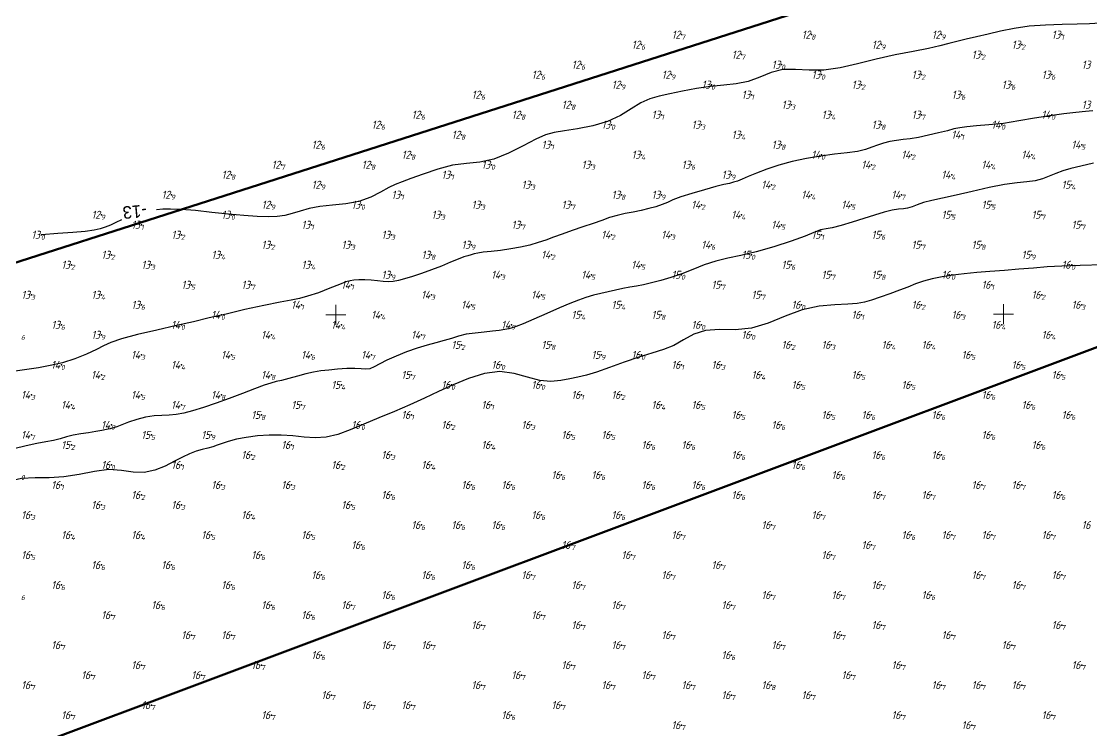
# Model space of a CAD drawing. Header units: feet. Extents: x 555402 to 556028, y 5031181 to 5031471.
# Drawn here: x 555505 to 555612, y 5031275.4 to 5031346.3 of the extents above; entities that cross this region are included whole.
import ezdxf
from ezdxf.enums import TextEntityAlignment as Align

# ---------------------------------------------------------------- set-up
doc = ezdxf.new("R2010")
doc.units = ezdxf.units.FT
doc.header["$LTSCALE"] = 5
doc.header["$MEASUREMENT"] = 0
doc.layers.add('_Р_СТ', color=8, linetype='CONTINUOUS', lineweight=9)
for name, color, linetype in [('DEPTHS_TEXT', 7, 'CONTINUOUS'), ('POINTS', 8, 'CONTINUOUS'), ('POINTS_CON', 150, 'CONTINUOUS'), ('POINTS_ICON', 5, 'CONTINUOUS'), ('надписи', 7, 'CONTINUOUS'), ('Р__ОН_Р__ОТ', 7, 'CONTINUOUS')]:
    doc.layers.add(name, color=color, linetype=linetype)
doc.styles.add('ISO', font='iso')
doc.styles.add('TMODELF', font='tmodelf')

msp = doc.modelspace()

# ---------------------------------------------------------------- linework, layer by layer
at = {"layer": '_Р_СТ', "linetype": 'Continuous', "flags": 128}
for points in [[(555536.45, 5031316), (555536.45, 5031318)], [(555603.17, 5031316.06), (555603.17, 5031318.06)], [(555535.45, 5031317), (555537.45, 5031317)], [(555602.17, 5031317.06), (555604.17, 5031317.06)]]:
    msp.add_lwpolyline(points, dxfattribs=at)
at = {"layer": 'POINTS', "linetype": 'Continuous'}
for p in [(555571, 5031345, 12.7), (555584, 5031345, 12.8), (555597, 5031345, 12.9), (555609, 5031345, 13.1), (555567, 5031344, 12.6), (555591, 5031344, 12.9), (555605, 5031344, 13.2), (555577, 5031343, 12.7), (555601, 5031343, 13.2), (555561, 5031342, 12.6), (555581, 5031342, 13), (555557, 5031341, 12.6), (555570, 5031341, 12.9), (555585, 5031341, 13), (555595, 5031341, 13.2), (555608, 5031341, 13.6), (555565, 5031340, 12.9), (555574, 5031340, 13), (555589, 5031340, 13.2), (555604, 5031340, 13.6), (555551, 5031339, 12.6), (555578, 5031339, 13.1), (555599, 5031339, 13.6), (555560, 5031338, 12.8), (555582, 5031338, 13.3), (555545, 5031337, 12.6), (555555, 5031337, 12.8), (555569, 5031337, 13.1), (555586, 5031337, 13.4), (555595, 5031337, 13.7), (555608, 5031337, 14), (555541, 5031336, 12.6), (555564, 5031336, 13), (555573, 5031336, 13.3), (555591, 5031336, 13.8), (555603, 5031336, 14), (555535, 5031334, 12.6), (555549, 5031335, 12.8), (555558, 5031334, 13.1), (555577, 5031335, 13.4), (555581, 5031334, 13.8), (555599, 5031335, 14.1), (555611, 5031334, 14.5), (555544, 5031333, 12.8), (555567, 5031333, 13.4), (555585, 5031333, 14), (555594, 5031333, 14.2), (555606, 5031333, 14.4), (555531, 5031332, 12.7), (555540, 5031332, 12.8), (555552, 5031332, 13), (555562, 5031332, 13.3), (555572, 5031332, 13.6), (555590, 5031332, 14.2), (555602, 5031332, 14.4), (555526, 5031331, 12.8), (555548, 5031331, 13.1), (555576, 5031331, 13.9), (555598, 5031331, 14.4), (555535, 5031330, 12.9), (555556, 5031330, 13.3), (555580, 5031330, 14.2), (555610, 5031330, 15.4), (555520, 5031329, 12.9), (555543, 5031329, 13.1), (555565, 5031329, 13.8), (555569, 5031329, 13.9), (555584, 5031329, 14.4), (555593, 5031329, 14.7), (555530, 5031328, 12.9), (555539, 5031328, 13), (555551, 5031328, 13.3), (555560, 5031328, 13.7), (555573, 5031328, 14.2), (555588, 5031328, 14.5), (555602, 5031328, 15.5), (555513, 5031327, 12.9), (555526, 5031327, 13), (555547, 5031327, 13.3), (555577, 5031327, 14.4), (555598, 5031327, 15.5), (555607, 5031327, 15.7), (555517, 5031326, 13.1), (555534, 5031326, 13.1), (555555, 5031326, 13.7), (555581, 5031326, 14.5), (555611, 5031326, 15.7), (555507, 5031325, 13), (555521, 5031325, 13.2), (555542, 5031325, 13.3), (555564, 5031325, 14.2), (555570, 5031325, 14.3), (555585, 5031325, 15.1), (555591, 5031325, 15.6), (555530, 5031324, 13.2), (555538, 5031324, 13.3), (555550, 5031324, 13.9), (555574, 5031324, 14.6), (555595, 5031324, 15.7), (555601, 5031324, 15.8), (555514, 5031323, 13.2), (555525, 5031323, 13.4), (555546, 5031323, 13.8), (555558, 5031323, 14.2), (555578, 5031323, 15), (555606, 5031323, 15.9), (555510, 5031322, 13.2), (555518, 5031322, 13.3), (555534, 5031322, 13.4), (555567, 5031322, 14.5), (555582, 5031322, 15.6), (555610, 5031322, 16), (555542, 5031321, 13.9), (555553, 5031321, 14.3), (555562, 5031321, 14.5), (555571, 5031321, 15), (555586, 5031321, 15.7), (555591, 5031321, 15.8), (555598, 5031321, 16), (555506, 5031319, 13.3), (555513, 5031319, 13.4), (555522, 5031320, 13.5), (555528, 5031320, 13.7), (555538, 5031320, 14.1), (555546, 5031319, 14.3), (555557, 5031319, 14.5), (555575, 5031320, 15.7), (555579, 5031319, 15.7), (555602, 5031320, 16.1), (555607, 5031319, 16.2), (555517, 5031318, 13.6), (555533, 5031318, 14.1), (555550, 5031318, 14.5), (555565, 5031318, 15.4), (555583, 5031318, 16), (555595, 5031318, 16.2), (555611, 5031318, 16.3), (555525, 5031317, 14), (555541, 5031317, 14.4), (555561, 5031317, 15.4), (555569, 5031317, 15.8), (555589, 5031317, 16.1), (555599, 5031317, 16.3), (555509, 5031316, 13.6), (555521, 5031316, 14), (555537, 5031316, 14.4), (555554, 5031316, 14.9), (555573, 5031316, 16), (555603, 5031316, 16.4), (555513, 5031315, 13.9), (555530, 5031315, 14.4), (555545, 5031315, 14.7), (555578, 5031315, 16), (555608, 5031315, 16.4), (555549, 5031314, 15.2), (555558, 5031314, 15.8), (555582, 5031314, 16.2), (555586, 5031314, 16.3), (555592, 5031314, 16.4), (555596, 5031314, 16.4), (555517, 5031313, 14.3), (555526, 5031313, 14.5), (555534, 5031313, 14.6), (555540, 5031313, 14.7), (555563, 5031313, 15.9), (555567, 5031313, 16), (555600, 5031313, 16.5), (555509, 5031312, 14), (555521, 5031312, 14.4), (555553, 5031312, 16), (555571, 5031312, 16.1), (555575, 5031312, 16.3), (555605, 5031312, 16.5), (555513, 5031311, 14.2), (555530, 5031311, 14.8), (555544, 5031311, 15.7), (555579, 5031311, 16.4), (555589, 5031311, 16.5), (555609, 5031311, 16.5), (555537, 5031310, 15.4), (555548, 5031310, 16), (555557, 5031310, 16), (555583, 5031310, 16.5), (555594, 5031310, 16.5), (555506, 5031309, 14.3), (555517, 5031309, 14.5), (555525, 5031309, 14.8), (555561, 5031309, 16.1), (555565, 5031309, 16.2), (555602, 5031309, 16.6), (555510, 5031308, 14.4), (555521, 5031308, 14.7), (555533, 5031308, 15.7), (555552, 5031308, 16.1), (555569, 5031308, 16.4), (555573, 5031308, 16.5), (555606, 5031308, 16.6), (555529, 5031307, 15.8), (555544, 5031307, 16.1), (555577, 5031307, 16.5), (555586, 5031307, 16.5), (555590, 5031307, 16.6), (555597, 5031307, 16.6), (555610, 5031307, 16.6), (555514, 5031306, 14.9), (555539, 5031306, 16), (555548, 5031306, 16.2), (555556, 5031306, 16.3), (555581, 5031306, 16.6), (555506, 5031305, 14.7), (555510, 5031304, 15.2), (555518, 5031305, 15.5), (555524, 5031305, 15.9), (555532, 5031304, 16.1), (555552, 5031304, 16.4), (555560, 5031305, 16.5), (555564, 5031305, 16.5), (555568, 5031304, 16.6), (555572, 5031304, 16.6), (555602, 5031305, 16.6), (555607, 5031304, 16.6), (555528, 5031303, 16.2), (555542, 5031303, 16.3), (555577, 5031303, 16.6), (555591, 5031303, 16.6), (555597, 5031303, 16.6), (555514, 5031302, 16), (555521, 5031302, 16.1), (555537, 5031302, 16.2), (555546, 5031302, 16.4), (555583, 5031302, 16.6), (555559, 5031301, 16.6), (555563, 5031301, 16.6), (555587, 5031301, 16.6), (555509, 5031300, 16.1), (555525, 5031300, 16.3), (555532, 5031300, 16.3), (555550, 5031300, 16.6), (555554, 5031300, 16.6), (555568, 5031300, 16.6), (555573, 5031300, 16.6), (555601, 5031300, 16.7), (555605, 5031300, 16.7), (555517, 5031299, 16.2), (555542, 5031299, 16.6), (555577, 5031299, 16.6), (555591, 5031299, 16.7), (555596, 5031299, 16.7), (555609, 5031299, 16.6), (555513, 5031298, 16.3), (555521, 5031298, 16.3), (555538, 5031298, 16.5), (555506, 5031297, 16.3), (555528, 5031297, 16.4), (555557, 5031297, 16.6), (555565, 5031297, 16.6), (555585, 5031297, 16.7), (555545, 5031296, 16.6), (555549, 5031296, 16.6), (555553, 5031296, 16.6), (555580, 5031296, 16.7), (555510, 5031295, 16.4), (555517, 5031295, 16.4), (555524, 5031295, 16.5), (555534, 5031295, 16.5), (555571, 5031295, 16.7), (555594, 5031295, 16.6), (555598, 5031295, 16.7), (555602, 5031295, 16.7), (555608, 5031295, 16.7), (555539, 5031294, 16.6), (555560, 5031294, 16.7), (555590, 5031294, 16.7), (555506, 5031293, 16.5), (555529, 5031293, 16.6), (555566, 5031293, 16.7), (555586, 5031293, 16.7), (555513, 5031292, 16.6), (555520, 5031292, 16.6), (555550, 5031292, 16.6), (555575, 5031292, 16.7), (555535, 5031291, 16.6), (555546, 5031291, 16.6), (555556, 5031291, 16.7), (555570, 5031291, 16.7), (555601, 5031291, 16.7), (555609, 5031291, 16.7), (555509, 5031290, 16.6), (555526, 5031290, 16.6), (555561, 5031290, 16.7), (555591, 5031290, 16.7), (555605, 5031290, 16.7), (555519, 5031288, 16.6), (555530, 5031288, 16.6), (555538, 5031288, 16.7), (555542, 5031289, 16.6), (555565, 5031288, 16.7), (555576, 5031288, 16.7), (555580, 5031289, 16.7), (555587, 5031289, 16.7), (555596, 5031289, 16.6), (555514, 5031287, 16.7), (555534, 5031287, 16.6), (555557, 5031287, 16.7), (555551, 5031286, 16.7), (555561, 5031286, 16.7), (555591, 5031286, 16.7), (555609, 5031286, 16.7), (555522, 5031285, 16.7), (555526, 5031285, 16.7), (555570, 5031285, 16.7), (555587, 5031285, 16.7), (555598, 5031285, 16.7), (555509, 5031284, 16.7), (555542, 5031284, 16.7), (555546, 5031284, 16.7), (555565, 5031284, 16.7), (555581, 5031284, 16.7), (555604, 5031284, 16.7), (555535, 5031283, 16.6), (555576, 5031283, 16.6), (555517, 5031282, 16.7), (555529, 5031282, 16.7), (555560, 5031282, 16.7), (555593, 5031282, 16.7), (555611, 5031282, 16.7), (555512, 5031281, 16.7), (555523, 5031281, 16.7), (555555, 5031281, 16.7), (555568, 5031281, 16.7), (555588, 5031281, 16.7), (555506, 5031280, 16.7), (555551, 5031280, 16.7), (555564, 5031280, 16.7), (555572, 5031280, 16.7), (555580, 5031280, 16.8), (555597, 5031280, 16.7), (555601, 5031280, 16.7), (555605, 5031280, 16.7), (555536, 5031279, 16.7), (555576, 5031279, 16.7), (555584, 5031279, 16.7), (555518, 5031278, 16.7), (555540, 5031278, 16.7), (555544, 5031278, 16.7), (555559, 5031278, 16.7), (555510, 5031277, 16.7), (555530, 5031277, 16.7), (555554, 5031277, 16.6), (555593, 5031277, 16.7), (555608, 5031277, 16.7), (555571, 5031276, 16.7), (555600, 5031276, 16.7)]:
    msp.add_point(p, dxfattribs=at)
at = {"layer": 'POINTS_CON', "linetype": 'Continuous', "flags": 128}
for points in [[(555612.84, 5031346.14), (555611.78, 5031346.09), (555610.54, 5031346.04), (555609.04, 5031346.01), (555607.39, 5031345.95), (555605.75, 5031345.83), (555604.25, 5031345.62), (555602.88, 5031345.34), (555601.64, 5031345.06), (555600.49, 5031344.79), (555599.45, 5031344.56), (555598.53, 5031344.33), (555597.7, 5031344.11), (555596.81, 5031343.87), (555595.67, 5031343.61), (555594.14, 5031343.31), (555592.34, 5031342.97), (555590.44, 5031342.56), (555588.6, 5031342.09), (555586.85, 5031341.68), (555585.22, 5031341.44), (555583.74, 5031341.45), (555582.38, 5031341.53), (555581.13, 5031341.5), (555579.95, 5031341.2), (555578.81, 5031340.75), (555577.67, 5031340.33), (555576.47, 5031340.09), (555575.21, 5031339.96), (555573.88, 5031339.83), (555572.48, 5031339.62), (555571.09, 5031339.35), (555569.83, 5031339.08), (555568.76, 5031338.85), (555567.82, 5031338.57), (555566.92, 5031338.17), (555565.96, 5031337.58), (555564.88, 5031336.91), (555563.61, 5031336.31), (555562.13, 5031335.87), (555560.61, 5031335.58), (555559.28, 5031335.39), (555558.27, 5031335.22), (555557.41, 5031334.98), (555556.44, 5031334.56), (555555.18, 5031333.89), (555553.71, 5031333.15), (555552.22, 5031332.56), (555550.84, 5031332.26), (555549.5, 5031332.13), (555548.11, 5031331.94), (555546.62, 5031331.56), (555545.17, 5031331.07), (555543.94, 5031330.61), (555543.06, 5031330.29), (555542.38, 5031330.04), (555541.72, 5031329.72), (555540.91, 5031329.26), (555539.92, 5031328.76), (555538.75, 5031328.33), (555537.44, 5031328.09), (555536.09, 5031327.96), (555534.83, 5031327.83), (555533.77, 5031327.62), (555532.87, 5031327.36), (555532.08, 5031327.11), (555531.35, 5031326.93), (555530.57, 5031326.81), (555529.67, 5031326.78), (555528.56, 5031326.81), (555527.24, 5031326.91), (555525.72, 5031327.06), (555524.05, 5031327.23), (555522.4, 5031327.41), (555520.97, 5031327.53), (555519.91, 5031327.57), (555519.13, 5031327.55), (555518.5, 5031327.5)], [(555515, 5031326.5), (555514.45, 5031326.23), (555513.91, 5031325.97), (555513.39, 5031325.75), (555512.88, 5031325.58), (555512.27, 5031325.45), (555511.39, 5031325.33), (555510.15, 5031325.22), (555508.64, 5031325.11), (555507, 5031325)], [(555613.15, 5031321.99), (555610.85, 5031321.94), (555609.02, 5031321.87), (555607.54, 5031321.78), (555606.17, 5031321.67), (555604.73, 5031321.56), (555603.27, 5031321.44), (555601.83, 5031321.33), (555600.5, 5031321.22), (555599.26, 5031321.1), (555598.11, 5031320.96), (555597.04, 5031320.78), (555596.05, 5031320.58), (555595.17, 5031320.35), (555594.37, 5031320.08), (555593.61, 5031319.78), (555592.78, 5031319.46), (555591.83, 5031319.1), (555590.86, 5031318.76), (555589.99, 5031318.47), (555589.27, 5031318.27), (555588.54, 5031318.13), (555587.61, 5031318.06), (555586.31, 5031318), (555584.74, 5031317.85), (555583.04, 5031317.5), (555581.35, 5031316.88), (555579.67, 5031316.18), (555578, 5031315.67), (555576.35, 5031315.51), (555574.78, 5031315.53), (555573.39, 5031315.44), (555572.22, 5031315.07), (555571.2, 5031314.51), (555570.22, 5031313.94), (555569.18, 5031313.52), (555568.02, 5031313.17), (555566.72, 5031312.78), (555565.27, 5031312.28), (555563.8, 5031311.74), (555562.5, 5031311.28), (555561.48, 5031310.97), (555560.64, 5031310.77), (555559.83, 5031310.61), (555558.94, 5031310.44), (555557.94, 5031310.35), (555556.83, 5031310.44), (555555.61, 5031310.77), (555554.28, 5031311.15), (555552.83, 5031311.33), (555551.29, 5031311.14), (555549.71, 5031310.64), (555548.17, 5031310), (555546.71, 5031309.33), (555545.29, 5031308.67), (555543.83, 5031308), (555542.29, 5031307.34), (555540.73, 5031306.69), (555539.23, 5031306.07), (555537.87, 5031305.5), (555536.63, 5031305.04), (555535.48, 5031304.77), (555534.37, 5031304.7), (555533.27, 5031304.78), (555532.15, 5031304.9), (555530.97, 5031304.97), (555529.78, 5031304.96), (555528.6, 5031304.89), (555527.49, 5031304.75), (555526.5, 5031304.56), (555525.68, 5031304.35), (555525.07, 5031304.15), (555524.59, 5031303.96), (555524.14, 5031303.81), (555523.63, 5031303.68), (555523.07, 5031303.55), (555522.46, 5031303.38), (555521.81, 5031303.12), (555521.11, 5031302.79), (555520.3, 5031302.37), (555519.37, 5031301.88), (555518.35, 5031301.46), (555517.27, 5031301.23), (555516.18, 5031301.28), (555515.02, 5031301.45), (555513.73, 5031301.53), (555512.3, 5031301.35), (555510.77, 5031301.05), (555509.24, 5031300.8), (555507.78, 5031300.72), (555506.38, 5031300.72), (555505.02, 5031300.63), (555503.69, 5031300.34)]]:
    msp.add_lwpolyline(points, dxfattribs=at)
at = {"layer": 'POINTS_CON', "linetype": 'Continuous'}
msp.add_lwpolyline([(555612.11, 5031337.39), (555611.39, 5031337.31), (555610.42, 5031337.21), (555609.2, 5031337.08), (555607.81, 5031336.89), (555606.28, 5031336.64), (555604.71, 5031336.37), (555603.17, 5031336.13), (555601.73, 5031335.97), (555600.49, 5031335.87), (555599.5, 5031335.78), (555598.8, 5031335.69), (555598.22, 5031335.57), (555597.57, 5031335.4), (555596.68, 5031335.18), (555595.67, 5031334.94), (555594.68, 5031334.73), (555593.85, 5031334.6), (555593.14, 5031334.52), (555592.48, 5031334.43), (555591.83, 5031334.31), (555591.19, 5031334.15), (555590.58, 5031333.96), (555590.01, 5031333.74), (555589.38, 5031333.52), (555588.58, 5031333.33), (555587.54, 5031333.19), (555586.29, 5031333.05), (555584.92, 5031332.87), (555583.48, 5031332.63), (555582.06, 5031332.31), (555580.72, 5031331.94), (555579.52, 5031331.54), (555578.5, 5031331.15), (555577.67, 5031330.81), (555577.06, 5031330.56), (555576.59, 5031330.37), (555576.19, 5031330.24), (555575.78, 5031330.14), (555575.23, 5031330.01), (555574.42, 5031329.81), (555573.3, 5031329.5), (555572.04, 5031329.14), (555570.93, 5031328.78), (555570.14, 5031328.48), (555569.58, 5031328.23), (555569.06, 5031328.01), (555568.44, 5031327.8), (555567.73, 5031327.61), (555566.96, 5031327.43), (555566.16, 5031327.27), (555565.35, 5031327.11), (555564.57, 5031326.93), (555563.81, 5031326.71), (555563.03, 5031326.44), (555562.15, 5031326.13), (555561.14, 5031325.78), (555560.07, 5031325.42), (555559.07, 5031325.07), (555558.21, 5031324.75), (555557.44, 5031324.47), (555556.67, 5031324.22), (555555.82, 5031323.97), (555554.91, 5031323.76), (555553.93, 5031323.58), (555552.91, 5031323.44), (555551.95, 5031323.34), (555551.17, 5031323.25), (555550.62, 5031323.17), (555550.25, 5031323.08), (555549.96, 5031323), (555549.64, 5031322.91), (555549.23, 5031322.78), (555548.67, 5031322.57), (555547.9, 5031322.25), (555546.99, 5031321.87), (555546, 5031321.48), (555545.01, 5031321.13), (555544.09, 5031320.83), (555543.3, 5031320.6), (555542.69, 5031320.43), (555542.18, 5031320.33), (555541.7, 5031320.3), (555541.17, 5031320.33), (555540.59, 5031320.39), (555539.97, 5031320.45), (555539.33, 5031320.48), (555538.74, 5031320.49), (555538.24, 5031320.46), (555537.86, 5031320.41), (555537.44, 5031320.28), (555536.81, 5031320.04), (555535.83, 5031319.65), (555534.69, 5031319.21), (555533.62, 5031318.85), (555532.79, 5031318.62), (555531.97, 5031318.46), (555530.86, 5031318.26), (555529.25, 5031317.93), (555527.35, 5031317.52), (555525.46, 5031317.08), (555523.78, 5031316.69), (555522.2, 5031316.31), (555520.5, 5031315.92), (555518.56, 5031315.48), (555516.61, 5031315.03), (555515, 5031314.61), (555513.94, 5031314.25), (555513.22, 5031313.91), (555512.5, 5031313.53), (555511.52, 5031313.08), (555510.34, 5031312.61), (555509.1, 5031312.21), (555507.88, 5031311.92), (555506.71, 5031311.71), (555505.55, 5031311.55), (555504.37, 5031311.37)], dxfattribs=at)
at = {"layer": 'POINTS_ICON', "linetype": 'Continuous', "flags": 128}
msp.add_lwpolyline([(555612.17, 5031332.17), (555610.9, 5031331.87), (555609.9, 5031331.61), (555609.1, 5031331.38), (555608.42, 5031331.13), (555607.75, 5031330.86), (555607.07, 5031330.6), (555606.34, 5031330.4), (555605.53, 5031330.29), (555604.54, 5031330.19), (555603.29, 5031330.02), (555601.74, 5031329.72), (555600.05, 5031329.34), (555598.45, 5031328.97), (555597.1, 5031328.67), (555596.02, 5031328.44), (555595.18, 5031328.22), (555594.54, 5031328), (555594.04, 5031327.79), (555593.6, 5031327.65), (555593.17, 5031327.59), (555592.67, 5031327.56), (555592.05, 5031327.47), (555591.25, 5031327.26), (555590.3, 5031326.97), (555589.21, 5031326.62), (555588.05, 5031326.26), (555586.94, 5031325.94), (555586.04, 5031325.7), (555585.45, 5031325.58), (555585.1, 5031325.53), (555584.88, 5031325.49), (555584.65, 5031325.4), (555584.22, 5031325.21), (555583.37, 5031324.87), (555581.95, 5031324.37), (555580.21, 5031323.8), (555578.45, 5031323.29), (555576.92, 5031322.93), (555575.61, 5031322.65), (555574.41, 5031322.36), (555573.26, 5031321.98), (555572.13, 5031321.54), (555571.02, 5031321.1), (555569.94, 5031320.73), (555568.91, 5031320.42), (555567.99, 5031320.18), (555567.21, 5031320.01), (555566.51, 5031319.87), (555565.83, 5031319.75), (555565.13, 5031319.62), (555564.41, 5031319.48), (555563.67, 5031319.31), (555562.93, 5031319.14), (555562.19, 5031318.95), (555561.44, 5031318.72), (555560.69, 5031318.46), (555559.84, 5031318.12), (555558.8, 5031317.69), (555557.53, 5031317.14), (555556.23, 5031316.57), (555555.15, 5031316.11), (555554.47, 5031315.83), (555554.06, 5031315.69), (555553.74, 5031315.61), (555553.32, 5031315.53), (555552.78, 5031315.44), (555552.09, 5031315.35), (555551.25, 5031315.27), (555550.35, 5031315.18), (555549.48, 5031315.05), (555548.71, 5031314.87), (555548, 5031314.65), (555547.26, 5031314.42), (555546.45, 5031314.2), (555545.56, 5031313.96), (555544.57, 5031313.67), (555543.51, 5031313.3), (555542.46, 5031312.88), (555541.54, 5031312.46), (555540.83, 5031312.09), (555540.28, 5031311.79), (555539.83, 5031311.61), (555539.42, 5031311.56), (555538.96, 5031311.59), (555538.35, 5031311.62), (555537.54, 5031311.62), (555536.62, 5031311.56), (555535.73, 5031311.48), (555534.94, 5031311.39), (555534.21, 5031311.26), (555533.45, 5031311.09), (555532.6, 5031310.88), (555531.75, 5031310.65), (555531.02, 5031310.45), (555530.46, 5031310.32), (555529.95, 5031310.18), (555529.28, 5031309.96), (555528.31, 5031309.6), (555527.11, 5031309.14), (555525.79, 5031308.64), (555524.46, 5031308.17), (555523.21, 5031307.75), (555522.11, 5031307.41), (555521.23, 5031307.18), (555520.49, 5031307.03), (555519.79, 5031306.96), (555519.06, 5031306.93), (555518.27, 5031306.9), (555517.42, 5031306.78), (555516.55, 5031306.55), (555515.72, 5031306.26), (555515.03, 5031305.99), (555514.55, 5031305.81), (555514.2, 5031305.7), (555513.89, 5031305.62), (555513.51, 5031305.53), (555513.04, 5031305.43), (555512.44, 5031305.33), (555511.72, 5031305.22), (555510.93, 5031305.1), (555510.18, 5031304.96), (555509.51, 5031304.79), (555508.89, 5031304.61), (555508.23, 5031304.45), (555507.46, 5031304.3), (555506.55, 5031304.14), (555505.47, 5031303.92), (555504.24, 5031303.62)], dxfattribs=at)
at = {"layer": 'надписи', "color": 1, "linetype": 'Continuous', "lineweight": 100, "flags": 128}
msp.add_lwpolyline([(555696.24, 5031345.15), (555413.74, 5031239.29), (555417.7, 5031197.3), (555648.1, 5031255.5), (555724.08, 5031270.84), (555696.24, 5031345.15)], dxfattribs=at)
at = {"layer": 'Р__ОН_Р__ОТ', "color": 96, "linetype": 'Continuous', "lineweight": 50, "flags": 128}
msp.add_lwpolyline([(555417.7, 5031197.3), (555647.7, 5031255.4), (555995.5, 5031325.7), (556001.9, 5031346.7), (555967.5, 5031457.8), (555918.6, 5031446.9), (555891.9, 5031446.3), (555408.8, 5031291.6), (555417.7, 5031197.3)], close=True, dxfattribs=at)

# ---------------------------------------------------------------- texts
at = {"layer": 'DEPTHS_TEXT', "linetype": 'Continuous', "style": 'ISO', "oblique": 15}
for s, p in [('12', (555570.87, 5031345)), ('12', (555583.87, 5031345)), ('12', (555596.87, 5031345)), ('13', (555608.87, 5031345)), ('12', (555566.87, 5031344)), ('12', (555590.87, 5031344)), ('13', (555604.87, 5031344)), ('12', (555576.87, 5031343)), ('13', (555600.87, 5031343)), ('12', (555560.87, 5031342)), ('13', (555580.87, 5031342)), ('13', (555611.87, 5031342)), ('12', (555556.87, 5031341)), ('12', (555564.87, 5031340)), ('12', (555569.87, 5031341)), ('13', (555573.87, 5031340)), ('13', (555584.87, 5031341)), ('13', (555588.87, 5031340)), ('13', (555594.87, 5031341)), ('13', (555603.87, 5031340)), ('13', (555607.87, 5031341)), ('12', (555550.87, 5031339)), ('13', (555577.87, 5031339)), ('13', (555598.87, 5031339)), ('12', (555559.87, 5031338)), ('13', (555581.87, 5031338)), ('13', (555611.87, 5031338)), ('12', (555544.87, 5031337)), ('12', (555554.87, 5031337)), ('13', (555568.87, 5031337)), ('13', (555585.87, 5031337)), ('13', (555594.87, 5031337)), ('14', (555607.87, 5031337)), ('12', (555540.87, 5031336)), ('13', (555563.87, 5031336)), ('13', (555572.87, 5031336)), ('13', (555590.87, 5031336)), ('14', (555602.87, 5031336)), ('12', (555548.87, 5031335)), ('13', (555576.87, 5031335)), ('14', (555598.87, 5031335)), ('12', (555534.87, 5031334)), ('13', (555557.87, 5031334)), ('13', (555580.87, 5031334)), ('14', (555610.87, 5031334)), ('12', (555543.87, 5031333)), ('13', (555566.87, 5031333)), ('14', (555584.87, 5031333)), ('14', (555593.87, 5031333)), ('14', (555605.87, 5031333)), ('12', (555530.87, 5031332)), ('12', (555539.87, 5031332)), ('13', (555551.87, 5031332)), ('13', (555561.87, 5031332)), ('13', (555571.87, 5031332)), ('14', (555589.87, 5031332)), ('14', (555601.87, 5031332)), ('12', (555525.87, 5031331)), ('13', (555547.87, 5031331)), ('13', (555575.87, 5031331)), ('14', (555597.87, 5031331)), ('12', (555534.87, 5031330)), ('13', (555555.87, 5031330)), ('14', (555579.87, 5031330)), ('15', (555609.87, 5031330)), ('12', (555519.87, 5031329)), ('13', (555542.87, 5031329)), ('13', (555564.87, 5031329)), ('13', (555568.87, 5031329)), ('14', (555583.87, 5031329)), ('14', (555592.87, 5031329)), ('12', (555529.87, 5031328)), ('13', (555538.87, 5031328)), ('13', (555550.87, 5031328)), ('13', (555559.87, 5031328)), ('14', (555572.87, 5031328)), ('14', (555587.87, 5031328)), ('15', (555601.87, 5031328)), ('12', (555512.87, 5031327)), ('13', (555525.87, 5031327)), ('13', (555546.87, 5031327)), ('14', (555576.87, 5031327)), ('15', (555597.87, 5031327)), ('15', (555606.87, 5031327)), ('13', (555506.87, 5031325)), ('13', (555516.87, 5031326)), ('13', (555520.87, 5031325)), ('13', (555533.87, 5031326)), ('13', (555541.87, 5031325)), ('13', (555554.87, 5031326)), ('14', (555563.87, 5031325)), ('14', (555569.87, 5031325)), ('14', (555580.87, 5031326)), ('15', (555584.87, 5031325)), ('15', (555590.87, 5031325)), ('15', (555610.87, 5031326)), ('13', (555529.87, 5031324)), ('13', (555537.87, 5031324)), ('13', (555549.87, 5031324)), ('14', (555573.87, 5031324)), ('15', (555594.87, 5031324)), ('15', (555600.87, 5031324)), ('13', (555513.87, 5031323)), ('13', (555524.87, 5031323)), ('13', (555545.87, 5031323)), ('14', (555557.87, 5031323)), ('15', (555577.87, 5031323)), ('15', (555605.87, 5031323)), ('13', (555509.87, 5031322)), ('13', (555517.87, 5031322)), ('13', (555533.87, 5031322)), ('14', (555566.87, 5031322)), ('15', (555581.87, 5031322)), ('16', (555609.87, 5031322)), ('13', (555541.87, 5031321)), ('14', (555552.87, 5031321)), ('14', (555561.87, 5031321)), ('15', (555570.87, 5031321)), ('15', (555585.87, 5031321)), ('15', (555590.87, 5031321)), ('16', (555597.87, 5031321)), ('13', (555521.87, 5031320)), ('13', (555527.87, 5031320)), ('14', (555537.87, 5031320)), ('15', (555574.87, 5031320)), ('16', (555601.87, 5031320)), ('13', (555505.87, 5031319)), ('13', (555512.87, 5031319)), ('14', (555545.87, 5031319)), ('14', (555556.87, 5031319)), ('15', (555578.87, 5031319)), ('16', (555606.87, 5031319)), ('13', (555516.87, 5031318)), ('14', (555532.87, 5031318)), ('14', (555549.87, 5031318)), ('15', (555564.87, 5031318)), ('16', (555582.87, 5031318)), ('16', (555594.87, 5031318)), ('16', (555610.87, 5031318)), ('14', (555524.87, 5031317)), ('14', (555540.87, 5031317)), ('15', (555560.87, 5031317)), ('15', (555568.87, 5031317)), ('16', (555588.87, 5031317)), ('16', (555598.87, 5031317)), ('13', (555508.87, 5031316)), ('14', (555520.87, 5031316)), ('14', (555536.87, 5031316)), ('14', (555553.87, 5031316)), ('16', (555572.87, 5031316)), ('16', (555602.87, 5031316)), ('13', (555512.87, 5031315)), ('14', (555529.87, 5031315)), ('14', (555544.87, 5031315)), ('16', (555577.87, 5031315)), ('16', (555607.87, 5031315)), ('15', (555548.87, 5031314)), ('15', (555557.87, 5031314)), ('16', (555581.87, 5031314)), ('16', (555585.87, 5031314)), ('16', (555591.87, 5031314)), ('16', (555595.87, 5031314)), ('14', (555516.87, 5031313)), ('14', (555525.87, 5031313)), ('14', (555533.87, 5031313)), ('14', (555539.87, 5031313)), ('15', (555562.87, 5031313)), ('16', (555566.87, 5031313)), ('16', (555599.87, 5031313)), ('14', (555508.87, 5031312)), ('14', (555520.87, 5031312)), ('16', (555552.87, 5031312)), ('16', (555570.87, 5031312)), ('16', (555574.87, 5031312)), ('16', (555604.87, 5031312)), ('14', (555512.87, 5031311)), ('14', (555529.87, 5031311)), ('15', (555543.87, 5031311)), ('16', (555578.87, 5031311)), ('16', (555588.87, 5031311)), ('16', (555608.87, 5031311)), ('14', (555505.87, 5031309)), ('14', (555516.87, 5031309)), ('14', (555524.87, 5031309)), ('15', (555536.87, 5031310)), ('16', (555547.87, 5031310)), ('16', (555556.87, 5031310)), ('16', (555560.87, 5031309)), ('16', (555564.87, 5031309)), ('16', (555582.87, 5031310)), ('16', (555593.87, 5031310)), ('16', (555601.87, 5031309)), ('14', (555509.87, 5031308)), ('14', (555520.87, 5031308)), ('15', (555532.87, 5031308)), ('16', (555551.87, 5031308)), ('16', (555568.87, 5031308)), ('16', (555572.87, 5031308)), ('16', (555605.87, 5031308)), ('15', (555528.87, 5031307)), ('16', (555543.87, 5031307)), ('16', (555576.87, 5031307)), ('16', (555585.87, 5031307)), ('16', (555589.87, 5031307)), ('16', (555596.87, 5031307)), ('16', (555609.87, 5031307)), ('14', (555513.87, 5031306)), ('16', (555538.87, 5031306)), ('16', (555547.87, 5031306)), ('16', (555555.87, 5031306)), ('16', (555580.87, 5031306)), ('14', (555505.87, 5031305)), ('15', (555517.87, 5031305)), ('15', (555523.87, 5031305)), ('16', (555559.87, 5031305)), ('16', (555563.87, 5031305)), ('16', (555601.87, 5031305)), ('15', (555509.87, 5031304)), ('16', (555531.87, 5031304)), ('16', (555551.87, 5031304)), ('16', (555567.87, 5031304)), ('16', (555571.87, 5031304)), ('16', (555606.87, 5031304)), ('16', (555527.87, 5031303)), ('16', (555541.87, 5031303)), ('16', (555576.87, 5031303)), ('16', (555590.87, 5031303)), ('16', (555596.87, 5031303)), ('16', (555513.87, 5031302)), ('16', (555520.87, 5031302)), ('16', (555536.87, 5031302)), ('16', (555545.87, 5031302)), ('16', (555582.87, 5031302)), ('16', (555558.87, 5031301)), ('16', (555562.87, 5031301)), ('16', (555586.87, 5031301)), ('16', (555508.87, 5031300)), ('16', (555524.87, 5031300)), ('16', (555531.87, 5031300)), ('16', (555549.87, 5031300)), ('16', (555553.87, 5031300)), ('16', (555567.87, 5031300)), ('16', (555572.87, 5031300)), ('16', (555600.87, 5031300)), ('16', (555604.87, 5031300)), ('16', (555516.87, 5031299)), ('16', (555541.87, 5031299)), ('16', (555576.87, 5031299)), ('16', (555590.87, 5031299)), ('16', (555595.87, 5031299)), ('16', (555608.87, 5031299)), ('16', (555512.87, 5031298)), ('16', (555520.87, 5031298)), ('16', (555537.87, 5031298)), ('16', (555505.87, 5031297)), ('16', (555527.87, 5031297)), ('16', (555556.87, 5031297)), ('16', (555564.87, 5031297)), ('16', (555584.87, 5031297)), ('16', (555544.87, 5031296)), ('16', (555548.87, 5031296)), ('16', (555552.87, 5031296)), ('16', (555579.87, 5031296)), ('16', (555611.87, 5031296)), ('16', (555509.87, 5031295)), ('16', (555516.87, 5031295)), ('16', (555523.87, 5031295)), ('16', (555533.87, 5031295)), ('16', (555538.87, 5031294)), ('16', (555559.87, 5031294)), ('16', (555570.87, 5031295)), ('16', (555589.87, 5031294)), ('16', (555593.87, 5031295)), ('16', (555597.87, 5031295)), ('16', (555601.87, 5031295)), ('16', (555607.87, 5031295)), ('16', (555505.87, 5031293)), ('16', (555528.87, 5031293)), ('16', (555565.87, 5031293)), ('16', (555585.87, 5031293)), ('16', (555512.87, 5031292)), ('16', (555519.87, 5031292)), ('16', (555549.87, 5031292)), ('16', (555574.87, 5031292)), ('16', (555534.87, 5031291)), ('16', (555545.87, 5031291)), ('16', (555555.87, 5031291)), ('16', (555569.87, 5031291)), ('16', (555600.87, 5031291)), ('16', (555608.87, 5031291)), ('16', (555508.87, 5031290)), ('16', (555525.87, 5031290)), ('16', (555560.87, 5031290)), ('16', (555590.87, 5031290)), ('16', (555604.87, 5031290)), ('16', (555541.87, 5031289)), ('16', (555579.87, 5031289)), ('16', (555586.87, 5031289)), ('16', (555595.87, 5031289)), ('16', (555518.87, 5031288)), ('16', (555529.87, 5031288)), ('16', (555537.87, 5031288)), ('16', (555564.87, 5031288)), ('16', (555575.87, 5031288)), ('16', (555513.87, 5031287)), ('16', (555533.87, 5031287)), ('16', (555556.87, 5031287)), ('16', (555550.87, 5031286)), ('16', (555560.87, 5031286)), ('16', (555590.87, 5031286)), ('16', (555608.87, 5031286)), ('16', (555521.87, 5031285)), ('16', (555525.87, 5031285)), ('16', (555569.87, 5031285)), ('16', (555586.87, 5031285)), ('16', (555597.87, 5031285)), ('16', (555508.87, 5031284)), ('16', (555541.87, 5031284)), ('16', (555545.87, 5031284)), ('16', (555564.87, 5031284)), ('16', (555580.87, 5031284)), ('16', (555603.87, 5031284)), ('16', (555534.87, 5031283)), ('16', (555575.87, 5031283)), ('16', (555516.87, 5031282)), ('16', (555528.87, 5031282)), ('16', (555559.87, 5031282)), ('16', (555592.87, 5031282)), ('16', (555610.87, 5031282)), ('16', (555511.87, 5031281)), ('16', (555522.87, 5031281)), ('16', (555554.87, 5031281)), ('16', (555567.87, 5031281)), ('16', (555587.87, 5031281)), ('16', (555505.87, 5031280)), ('16', (555535.87, 5031279)), ('16', (555550.87, 5031280)), ('16', (555563.87, 5031280)), ('16', (555571.87, 5031280)), ('16', (555575.87, 5031279)), ('16', (555579.87, 5031280)), ('16', (555583.87, 5031279)), ('16', (555596.87, 5031280)), ('16', (555600.87, 5031280)), ('16', (555604.87, 5031280)), ('16', (555517.87, 5031278)), ('16', (555539.87, 5031278)), ('16', (555543.87, 5031278)), ('16', (555558.87, 5031278)), ('16', (555509.87, 5031277)), ('16', (555529.87, 5031277)), ('16', (555553.87, 5031277)), ('16', (555592.87, 5031277)), ('16', (555607.87, 5031277)), ('16', (555570.87, 5031276)), ('16', (555599.87, 5031276))]:
    msp.add_text(s, height=0.8, dxfattribs=at).set_placement(p, align=Align.MIDDLE_RIGHT)
for s, p in [('7', (555570.95, 5031345)), ('8', (555583.95, 5031345)), ('9', (555596.95, 5031345)), ('1', (555608.95, 5031345)), ('6', (555566.95, 5031344)), ('9', (555590.95, 5031344)), ('2', (555604.95, 5031344)), ('7', (555576.95, 5031343)), ('2', (555600.95, 5031343)), ('6', (555560.95, 5031342)), ('0', (555580.95, 5031342)), ('6', (555556.95, 5031341)), ('9', (555569.95, 5031341)), ('0', (555584.95, 5031341)), ('2', (555594.95, 5031341)), ('6', (555607.95, 5031341)), ('9', (555564.95, 5031340)), ('0', (555573.95, 5031340)), ('2', (555588.95, 5031340)), ('6', (555603.95, 5031340)), ('6', (555550.95, 5031339)), ('1', (555577.95, 5031339)), ('6', (555598.95, 5031339)), ('8', (555559.95, 5031338)), ('3', (555581.95, 5031338)), ('6', (555544.95, 5031337)), ('8', (555554.95, 5031337)), ('1', (555568.95, 5031337)), ('4', (555585.95, 5031337)), ('7', (555594.95, 5031337)), ('0', (555607.95, 5031337)), ('6', (555540.95, 5031336)), ('0', (555563.95, 5031336)), ('3', (555572.95, 5031336)), ('8', (555590.95, 5031336)), ('0', (555602.95, 5031336)), ('6', (555534.95, 5031334)), ('8', (555548.95, 5031335)), ('1', (555557.95, 5031334)), ('4', (555576.95, 5031335)), ('8', (555580.95, 5031334)), ('1', (555598.95, 5031335)), ('5', (555610.95, 5031334)), ('8', (555543.95, 5031333)), ('4', (555566.95, 5031333)), ('0', (555584.95, 5031333)), ('2', (555593.95, 5031333)), ('4', (555605.95, 5031333)), ('7', (555530.95, 5031332)), ('8', (555539.95, 5031332)), ('0', (555551.95, 5031332)), ('3', (555561.95, 5031332)), ('6', (555571.95, 5031332)), ('2', (555589.95, 5031332)), ('4', (555601.95, 5031332)), ('8', (555525.95, 5031331)), ('1', (555547.95, 5031331)), ('9', (555575.95, 5031331)), ('4', (555597.95, 5031331)), ('9', (555534.95, 5031330)), ('3', (555555.95, 5031330)), ('2', (555579.95, 5031330)), ('4', (555609.95, 5031330)), ('9', (555519.95, 5031329)), ('1', (555542.95, 5031329)), ('8', (555564.95, 5031329)), ('9', (555568.95, 5031329)), ('4', (555583.95, 5031329)), ('7', (555592.95, 5031329)), ('9', (555529.95, 5031328)), ('0', (555538.95, 5031328)), ('3', (555550.95, 5031328)), ('7', (555559.95, 5031328)), ('2', (555572.95, 5031328)), ('5', (555587.95, 5031328)), ('5', (555601.95, 5031328)), ('9', (555512.95, 5031327)), ('0', (555525.95, 5031327)), ('3', (555546.95, 5031327)), ('4', (555576.95, 5031327)), ('5', (555597.95, 5031327)), ('7', (555606.95, 5031327)), ('1', (555516.95, 5031326)), ('1', (555533.95, 5031326)), ('7', (555554.95, 5031326)), ('5', (555580.95, 5031326)), ('7', (555610.95, 5031326)), ('0', (555506.95, 5031325)), ('2', (555520.95, 5031325)), ('3', (555541.95, 5031325)), ('2', (555563.95, 5031325)), ('3', (555569.95, 5031325)), ('1', (555584.95, 5031325)), ('6', (555590.95, 5031325)), ('2', (555529.95, 5031324)), ('3', (555537.95, 5031324)), ('9', (555549.95, 5031324)), ('6', (555573.95, 5031324)), ('7', (555594.95, 5031324)), ('8', (555600.95, 5031324)), ('2', (555513.95, 5031323)), ('4', (555524.95, 5031323)), ('8', (555545.95, 5031323)), ('2', (555557.95, 5031323)), ('0', (555577.95, 5031323)), ('9', (555605.95, 5031323)), ('2', (555509.95, 5031322)), ('3', (555517.95, 5031322)), ('4', (555533.95, 5031322)), ('5', (555566.95, 5031322)), ('6', (555581.95, 5031322)), ('0', (555609.95, 5031322)), ('9', (555541.95, 5031321)), ('3', (555552.95, 5031321)), ('5', (555561.95, 5031321)), ('0', (555570.95, 5031321)), ('7', (555585.95, 5031321)), ('8', (555590.95, 5031321)), ('0', (555597.95, 5031321)), ('3', (555505.95, 5031319)), ('4', (555512.95, 5031319)), ('5', (555521.95, 5031320)), ('7', (555527.95, 5031320)), ('1', (555537.95, 5031320)), ('3', (555545.95, 5031319)), ('5', (555556.95, 5031319)), ('7', (555574.95, 5031320)), ('7', (555578.95, 5031319)), ('1', (555601.95, 5031320)), ('2', (555606.95, 5031319)), ('6', (555516.95, 5031318)), ('1', (555532.95, 5031318)), ('5', (555549.95, 5031318)), ('4', (555564.95, 5031318)), ('0', (555582.95, 5031318)), ('2', (555594.95, 5031318)), ('3', (555610.95, 5031318)), ('0', (555524.95, 5031317)), ('4', (555540.95, 5031317)), ('4', (555560.95, 5031317)), ('8', (555568.95, 5031317)), ('1', (555588.95, 5031317)), ('3', (555598.95, 5031317)), ('6', (555508.95, 5031316)), ('0', (555520.95, 5031316)), ('4', (555536.95, 5031316)), ('9', (555553.95, 5031316)), ('0', (555572.95, 5031316)), ('4', (555602.95, 5031316)), ('6', (555504.95, 5031315)), ('9', (555512.95, 5031315)), ('4', (555529.95, 5031315)), ('7', (555544.95, 5031315)), ('0', (555577.95, 5031315)), ('4', (555607.95, 5031315)), ('2', (555548.95, 5031314)), ('8', (555557.95, 5031314)), ('2', (555581.95, 5031314)), ('3', (555585.95, 5031314)), ('4', (555591.95, 5031314)), ('4', (555595.95, 5031314)), ('3', (555516.95, 5031313)), ('5', (555525.95, 5031313)), ('6', (555533.95, 5031313)), ('7', (555539.95, 5031313)), ('9', (555562.95, 5031313)), ('0', (555566.95, 5031313)), ('5', (555599.95, 5031313)), ('0', (555508.95, 5031312)), ('4', (555520.95, 5031312)), ('0', (555552.95, 5031312)), ('1', (555570.95, 5031312)), ('3', (555574.95, 5031312)), ('5', (555604.95, 5031312)), ('2', (555512.95, 5031311)), ('8', (555529.95, 5031311)), ('7', (555543.95, 5031311)), ('4', (555578.95, 5031311)), ('5', (555588.95, 5031311)), ('5', (555608.95, 5031311)), ('4', (555536.95, 5031310)), ('0', (555547.95, 5031310)), ('0', (555556.95, 5031310)), ('5', (555582.95, 5031310)), ('5', (555593.95, 5031310)), ('3', (555505.95, 5031309)), ('5', (555516.95, 5031309)), ('8', (555524.95, 5031309)), ('1', (555560.95, 5031309)), ('2', (555564.95, 5031309)), ('6', (555601.95, 5031309)), ('4', (555509.95, 5031308)), ('7', (555520.95, 5031308)), ('7', (555532.95, 5031308)), ('1', (555551.95, 5031308)), ('4', (555568.95, 5031308)), ('5', (555572.95, 5031308)), ('6', (555605.95, 5031308)), ('8', (555528.95, 5031307)), ('1', (555543.95, 5031307)), ('5', (555576.95, 5031307)), ('5', (555585.95, 5031307)), ('6', (555589.95, 5031307)), ('6', (555596.95, 5031307)), ('6', (555609.95, 5031307)), ('9', (555513.95, 5031306)), ('0', (555538.95, 5031306)), ('2', (555547.95, 5031306)), ('3', (555555.95, 5031306)), ('6', (555580.95, 5031306)), ('7', (555505.95, 5031305)), ('2', (555509.95, 5031304)), ('5', (555517.95, 5031305)), ('9', (555523.95, 5031305)), ('1', (555531.95, 5031304)), ('4', (555551.95, 5031304)), ('5', (555559.95, 5031305)), ('5', (555563.95, 5031305)), ('6', (555567.95, 5031304)), ('6', (555571.95, 5031304)), ('6', (555601.95, 5031305)), ('6', (555606.95, 5031304)), ('2', (555527.95, 5031303)), ('3', (555541.95, 5031303)), ('6', (555576.95, 5031303)), ('6', (555590.95, 5031303)), ('6', (555596.95, 5031303)), ('0', (555513.95, 5031302)), ('1', (555520.95, 5031302)), ('2', (555536.95, 5031302)), ('4', (555545.95, 5031302)), ('6', (555582.95, 5031302)), ('0', (555504.95, 5031301)), ('6', (555558.95, 5031301)), ('6', (555562.95, 5031301)), ('6', (555586.95, 5031301)), ('1', (555508.95, 5031300)), ('3', (555524.95, 5031300)), ('3', (555531.95, 5031300)), ('6', (555549.95, 5031300)), ('6', (555553.95, 5031300)), ('6', (555567.95, 5031300)), ('6', (555572.95, 5031300)), ('7', (555600.95, 5031300)), ('7', (555604.95, 5031300)), ('2', (555516.95, 5031299)), ('6', (555541.95, 5031299)), ('6', (555576.95, 5031299)), ('7', (555590.95, 5031299)), ('7', (555595.95, 5031299)), ('6', (555608.95, 5031299)), ('3', (555512.95, 5031298)), ('3', (555520.95, 5031298)), ('5', (555537.95, 5031298)), ('3', (555505.95, 5031297)), ('4', (555527.95, 5031297)), ('6', (555556.95, 5031297)), ('6', (555564.95, 5031297)), ('7', (555584.95, 5031297)), ('6', (555544.95, 5031296)), ('6', (555548.95, 5031296)), ('6', (555552.95, 5031296)), ('7', (555579.95, 5031296)), ('4', (555509.95, 5031295)), ('4', (555516.95, 5031295)), ('5', (555523.95, 5031295)), ('5', (555533.95, 5031295)), ('7', (555570.95, 5031295)), ('6', (555593.95, 5031295)), ('7', (555597.95, 5031295)), ('7', (555601.95, 5031295)), ('7', (555607.95, 5031295)), ('6', (555538.95, 5031294)), ('7', (555559.95, 5031294)), ('7', (555589.95, 5031294)), ('5', (555505.95, 5031293)), ('6', (555528.95, 5031293)), ('7', (555565.95, 5031293)), ('7', (555585.95, 5031293)), ('6', (555512.95, 5031292)), ('6', (555519.95, 5031292)), ('6', (555549.95, 5031292)), ('7', (555574.95, 5031292)), ('6', (555534.95, 5031291)), ('6', (555545.95, 5031291)), ('7', (555555.95, 5031291)), ('7', (555569.95, 5031291)), ('7', (555600.95, 5031291)), ('7', (555608.95, 5031291)), ('6', (555508.95, 5031290)), ('6', (555525.95, 5031290)), ('7', (555560.95, 5031290)), ('7', (555590.95, 5031290)), ('7', (555604.95, 5031290)), ('6', (555504.95, 5031289)), ('6', (555518.95, 5031288)), ('6', (555529.95, 5031288)), ('7', (555537.95, 5031288)), ('6', (555541.95, 5031289)), ('7', (555564.95, 5031288)), ('7', (555575.95, 5031288)), ('7', (555579.95, 5031289)), ('7', (555586.95, 5031289)), ('6', (555595.95, 5031289)), ('7', (555513.95, 5031287)), ('6', (555533.95, 5031287)), ('7', (555556.95, 5031287)), ('7', (555550.95, 5031286)), ('7', (555560.95, 5031286)), ('7', (555590.95, 5031286)), ('7', (555608.95, 5031286)), ('7', (555521.95, 5031285)), ('7', (555525.95, 5031285)), ('7', (555569.95, 5031285)), ('7', (555586.95, 5031285)), ('7', (555597.95, 5031285)), ('7', (555508.95, 5031284)), ('7', (555541.95, 5031284)), ('7', (555545.95, 5031284)), ('7', (555564.95, 5031284)), ('7', (555580.95, 5031284)), ('7', (555603.95, 5031284)), ('6', (555534.95, 5031283)), ('6', (555575.95, 5031283)), ('7', (555516.95, 5031282)), ('7', (555528.95, 5031282)), ('7', (555559.95, 5031282)), ('7', (555592.95, 5031282)), ('7', (555610.95, 5031282)), ('7', (555511.95, 5031281)), ('7', (555522.95, 5031281)), ('7', (555554.95, 5031281)), ('7', (555567.95, 5031281)), ('7', (555587.95, 5031281)), ('7', (555505.95, 5031280)), ('7', (555550.95, 5031280)), ('7', (555563.95, 5031280)), ('7', (555571.95, 5031280)), ('8', (555579.95, 5031280)), ('7', (555596.95, 5031280)), ('7', (555600.95, 5031280)), ('7', (555604.95, 5031280)), ('7', (555535.95, 5031279)), ('7', (555575.95, 5031279)), ('7', (555583.95, 5031279)), ('7', (555517.95, 5031278)), ('7', (555539.95, 5031278)), ('7', (555543.95, 5031278)), ('7', (555558.95, 5031278)), ('7', (555509.95, 5031277)), ('7', (555529.95, 5031277)), ('6', (555553.95, 5031277)), ('7', (555592.95, 5031277)), ('7', (555607.95, 5031277)), ('7', (555570.95, 5031276)), ('7', (555599.95, 5031276))]:
    msp.add_text(s, height=0.5, dxfattribs=at).set_placement(p, align=Align.TOP_LEFT)
at = {"layer": 'POINTS_CON', "linetype": 'Continuous', "style": 'TMODELF'}
msp.add_text('-13', height=1.25, rotation=185.1944, dxfattribs=at).set_placement((555516.34, 5031327.3, 13), align=Align.MIDDLE_CENTER)

doc.saveas('drawing.dxf')
